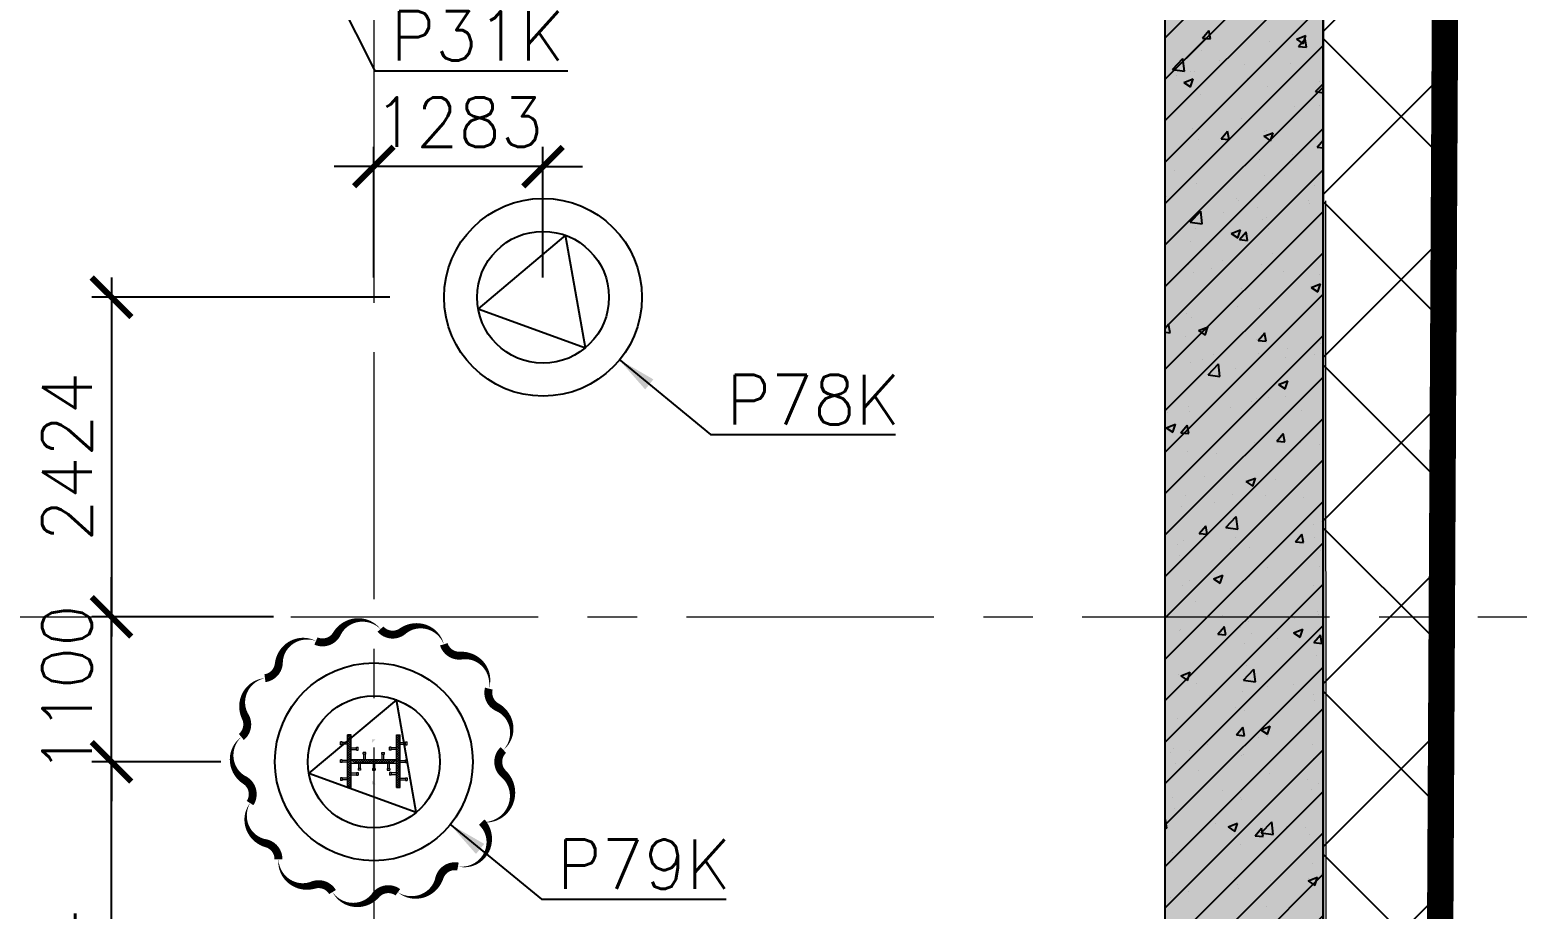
# Model space of a CAD drawing. Header units: millimetres. Extents: x -346728 to 1320345, y -537202 to -385966.
# Drawn here: x 232880 to 244157, y -426435 to -419763 of the extents above; entities that cross this region are included whole.
import ezdxf
from ezdxf.xclip import XClip

# ---------------------------------------------------------------- set-up
doc = ezdxf.new("R2010")
doc.units = ezdxf.units.MM
doc.header["$LTSCALE"] = 100
doc.header["$XCLIPFRAME"] = 2
for name, pattern in [('DASHED2', [0.375, 0.25, -0.125]), ('HIDDEN2', [4.7625, 3.175, -1.5875]), ('X1326_GLB$0$CENTER', [2, 1.25, -0.25, 0.25, -0.25]), ('XR_1326_csPL$0$HIDDEN2', [4.7625, 3.175, -1.5875])]:
    doc.linetypes.add(name, pattern=pattern)
for name, color, linetype, lineweight in [('0 T TEXT', 7, 'Continuous', 13), ('KCMANH', 8, 'Continuous', 13), ('KINGPOST', 5, 'Continuous', 20), ('L.DUONG', 234, 'Continuous', 15), ('X1326_GLB$0$A-tim', 8, 'X1326_GLB$0$CENTER', 9)]:
    doc.layers.add(name, color=color, linetype=linetype, lineweight=lineweight)
for name, color, linetype in [('B1', 3, 'HIDDEN2'), ('hach', 253, 'Continuous'), ('PILE MARK', 8, 'Continuous'), ('PL', 3, 'Continuous'), ('W2', 4, 'Continuous'), ('XR_1326_csPL$0$B1', 3, 'XR_1326_csPL$0$HIDDEN2'), ('XR_1326_csPL$0$hach', 253, 'Continuous'), ('XR_1326_csPL$0$W2', 4, 'Continuous')]:
    doc.layers.add(name, color=color, linetype=linetype)
doc.layers.add('CL load', color=1, linetype='Continuous', plot=False)
doc.styles.add('simplex', font='simplex.shx')
doc.linetypes.add('FENCELINE2', pattern='A,0.25,-0.1,[132,ltypeshp.shx,S=0.1,R=0,X=-0.1,Y=0],-0.1,1', length=1.45)
doc.dimstyles.new('100', dxfattribs={"dimscale": 150, "dimtxt": 2.5, "dimasz": 2, "dimexe": 1, "dimexo": 1, "dimgap": 1, "dimtad": 1, "dimdec": 0, "dimzin": 0, "dimdsep": 46, "dimtxsty": 'simplex', "dimblk": 'ARCHTICK', "dimcen": 1, "dimdle": 1, "dimclrd": 256, "dimclre": 256, "dimclrt": 6, "dimadec": 0, "dimazin": 0, "dimtfac": 1, "dimtdec": 0, "dimtix": 1, "dimtmove": 2, "dimatfit": 3, "dimfxl": 1, "dimtolj": 1, "dimtzin": 0, "dimarcsym": 0})
pattern_1 = [(45, (188543.33, 11377564.439), (-8.980256121, 8.980256121), []), (135, (188543.33, 11377564.439), (-8.980256121, -8.980256121), [])]

# ---------------------------------------------------------------- blocks, each defined once
blk = doc.blocks.new('_ArchTick')
at = {"color": 0, "linetype": 'ByBlock', "const_width": 0.15}
blk.add_lwpolyline([(-0.5, -0.5), (0.5, 0.5)], dxfattribs=at)
blk = doc.blocks.new('*D385')
at = {"layer": 'CL load', "lineweight": -2, "transparency": 16777216}
for p, q in [((235489, -421643), (235489, -420651)), ((236771, -421643), (236771, -420651)), ((235489, -420801), (235189, -420801)), ((236771, -420801), (235489, -420801)), ((236771, -420801), (237071, -420801))]:
    blk.add_line(p, q, dxfattribs=at)
at = {"layer": 'DEFPOINTS', "color": 0, "transparency": 16777216}
for p in [(235489, -420801), (235489, -421793, 0), (236771, -421793, 0)]:
    blk.add_point(p, dxfattribs=at)
at = {"layer": 'CL load', "lineweight": -2, "transparency": 16777216, "xscale": 300, "yscale": 300, "zscale": 300}
blk.add_blockref('_ArchTick', (235489, -420801), dxfattribs=at)
at = {"layer": 'CL load', "lineweight": -2, "transparency": 16777216, "xscale": 300, "yscale": 300, "zscale": 300, "rotation": 180}
blk.add_blockref('_ArchTick', (236771, -420801), dxfattribs=at)
at = {"layer": 'CL load', "color": 6, "transparency": 16777216, "insert": (236130, -420464), "char_height": 375, "attachment_point": 5, "style": 'simplex'}
blk.add_mtext('\\A1;1283', dxfattribs=at)
blk = doc.blocks.new('*D386')
at = {"layer": 'CL load', "lineweight": -2, "transparency": 16777216}
for p, q in [((233500, -421643), (233500, -424366)), ((235610, -421793), (233350, -421793)), ((234728, -424216), (233350, -424216))]:
    blk.add_line(p, q, dxfattribs=at)
at = {"layer": 'DEFPOINTS', "color": 0, "transparency": 16777216}
for p in [(235760, -421793), (233500, -424216), (234878, -424216, 0)]:
    blk.add_point(p, dxfattribs=at)
at = {"layer": 'CL load', "lineweight": -2, "transparency": 16777216, "xscale": 300, "yscale": 300, "zscale": 300}
for p, rotation in [((233500, -421793), 90), ((233500, -424216), 270)]:
    blk.add_blockref('_ArchTick', p, dxfattribs=dict(at, rotation=rotation))
at = {"layer": 'CL load', "color": 6, "transparency": 16777216, "insert": (233162, -423004), "char_height": 375, "attachment_point": 5, "rotation": 90, "style": 'simplex'}
blk.add_mtext('\\A1;2424', dxfattribs=at)
blk = doc.blocks.new('*D387')
at = {"layer": 'CL load', "lineweight": -2, "transparency": 16777216}
for p, q in [((233500, -424216), (233500, -423916)), ((234728, -424216), (233350, -424216)), ((233500, -425316), (233500, -424216)), ((234328, -425316), (233350, -425316)), ((233500, -425316), (233500, -425616))]:
    blk.add_line(p, q, dxfattribs=at)
at = {"layer": 'DEFPOINTS', "color": 0, "transparency": 16777216}
for p in [(233500, -424216), (234878, -424216), (234478, -425316)]:
    blk.add_point(p, dxfattribs=at)
at = {"layer": 'CL load', "lineweight": -2, "transparency": 16777216, "xscale": 300, "yscale": 300, "zscale": 300}
for p, rotation in [((233500, -424216), 270), ((233500, -425316), 90)]:
    blk.add_blockref('_ArchTick', p, dxfattribs=dict(at, rotation=rotation))
at = {"layer": 'CL load', "color": 6, "transparency": 16777216, "insert": (233162, -424766), "char_height": 375, "attachment_point": 5, "rotation": 90, "style": 'simplex'}
blk.add_mtext('\\A1;1100', dxfattribs=at)
blk = doc.blocks.new('*D389')
at = {"layer": 'CL load', "lineweight": -2, "transparency": 16777216}
for p, q in [((233500, -428990), (233500, -425166)), ((234328, -425316), (233350, -425316)), ((234056, -428840), (233350, -428840))]:
    blk.add_line(p, q, dxfattribs=at)
at = {"layer": 'DEFPOINTS', "color": 0, "transparency": 16777216}
for p in [(233500, -425316), (234478, -425316), (234206, -428840, 0)]:
    blk.add_point(p, dxfattribs=at)
at = {"layer": 'CL load', "lineweight": -2, "transparency": 16777216, "xscale": 300, "yscale": 300, "zscale": 300}
for p, rotation in [((233500, -425316), 90), ((233500, -428840), 270)]:
    blk.add_blockref('_ArchTick', p, dxfattribs=dict(at, rotation=rotation))
at = {"layer": 'CL load', "color": 6, "transparency": 16777216, "insert": (233162, -427078), "char_height": 375, "attachment_point": 5, "rotation": 90, "style": 'simplex'}
blk.add_mtext('\\A1;3524', dxfattribs=at)
blk = doc.blocks.new('LVL-KHUNGTEN')
blk.add_lwpolyline([(61072.9, 41092.8), (119123.5, 41092.8), (119123.5, 61.9), (61072.9, 61.9)], close=True)
blk = doc.blocks.new('mb duong hh')
at = {"layer": '0 T TEXT', "color": 8, "linetype": 'DASHED2', "ltscale": 300}
blk.add_lwpolyline([(75940, 34596), (80501, 41668), (80491, 88861), (75484, 93868), (-20031, 93860), (-33610, 75885), (-26182, 55955), (-6300, 2612), (0, 0)], close=True, dxfattribs=at)
blk = doc.blocks.new('MB HANG RAO TAM')
h = blk.add_hatch()
h.set_pattern_fill('ANSI37', color=8, scale=7000, style=0)
h.set_pattern_definition([(45, (527887.4, 631399.9), (-618.7184, 618.7184), []), (135, (527887.4, 631399.9), (-618.7184, -618.7184), [])])
h.paths.add_polyline_path([(89794, 74797), (94796, 69797), (94804, 22611), (90246, 15544), (52523, -1634), (34324, -9922), (14325, -19029), (8025, -16417), (-19267, 56832), (-5688, 74797), (41806, 74797), (65797, 74797)], flags=16)
h.paths.add_polyline_path([(-17293, 40146), (-15160, 40938), (-12777, 34516), (-15127, 33730), (-10493, 20001), (4784, -19373), (12548, -21453), (91490, 14752), (95488, 20874), (95620, 46027), (95770, 74597), (91825, 78101), (52350, 76926), (14008, 75822), (-9259, 75871), (-23844, 71027), (-24251, 60760)])
at = {"layer": 'L.DUONG', "color": 94, "linetype": 'FENCELINE2', "ltscale": 25, "const_width": 200, "elevation": 7850}
blk.add_lwpolyline([(13898, 75822), (14369, 75824), (20809, 75968), (32497, 76335), (48850, 76822), (75776, 77623), (91825, 78101), (95770, 74597), (95712, 63657), (95684, 58344), (95610, 44235), (95553, 33268), (95488, 20874), (91490, 14752), (75806, 7559), (49624, -4449), (26632, -14994), (12548, -21453), (4784, -19373), (0, -7161), (-6626, 9890)], dxfattribs=at)
at = {"layer": 'XR_1326_csPL$0$B1'}
blk.add_line((94799, 61254, 0), (94799, 61254, 0), dxfattribs=at)
at = {"layer": 'XR_1326_csPL$0$W2', "color": 7, "ltscale": 0.5, "elevation": 0}
blk.add_lwpolyline([(8025, -16417), (14325, -19029), (90246, 15544), (94804, 22611), (94796, 69797), (89794, 74797), (-5688, 74797), (-19267, 56832)], close=True, dxfattribs=at)
blk = doc.blocks.new('KP50')
at = {"ltscale": 0.1}
h = blk.add_hatch(color=6, dxfattribs=at)
h.dxf.hatch_style = 1
h.paths.add_polyline_path([(14, 171), (-14, 171), (-14, 142)])
h.paths.add_polyline_path([(-14, -142), (-14, -171), (14, -171)])
at = {"layer": 'KCMANH', "linetype": 'ByBlock'}
h = blk.add_hatch(dxfattribs=at)
h.set_pattern_fill('ANSI37', color=6, scale=4, style=0)
h.set_pattern_definition(pattern_1)
h.paths.add_polyline_path([(-200, 200), (-200, 171), (200, 171), (200, 200)])
h = blk.add_hatch(dxfattribs=at)
h.set_pattern_fill('ANSI37', color=6, scale=4, style=0)
h.set_pattern_definition([(45, (188728.93, 11377564.439), (-8.980256121, 8.980256121), []), (135, (188728.93, 11377564.439), (-8.980256121, -8.980256121), [])])
h.paths.add_polyline_path([(14, 171), (-14, 142), (-14, -142), (14, -171)])
h = blk.add_hatch(dxfattribs=at)
h.set_pattern_fill('ANSI37', color=6, scale=4, style=0)
h.set_pattern_definition(pattern_1)
h.paths.add_polyline_path([(-200, -171), (-200, -200), (200, -200), (200, -171)])
for p, q in [((-125, 253), (-146, 253)), ((-146, 240), (-146, 253)), ((-125, 240), (-146, 240)), ((-142, 200), (-142, 240)), ((-129, 200), (-129, 240)), ((-125, 240), (-125, 253)), ((-10, 253), (10, 253)), ((-10, 240), (-10, 253)), ((-10, 240), (10, 240)), ((-6, 200), (-6, 240)), ((6, 200), (6, 240)), ((10, 240), (10, 253)), ((125, 253), (146, 253)), ((125, 240), (125, 253)), ((125, 240), (146, 240)), ((129, 200), (129, 240)), ((142, 200), (142, 240)), ((146, 240), (146, 253)), ((-85, 131), (-106, 131)), ((-106, 131), (-106, 118)), ((-85, 118), (-106, 118)), ((-102, 171), (-102, 131)), ((-89, 171), (-89, 131)), ((-85, 131), (-85, 118)), ((-67, 100), (-67, 120)), ((-54, 120), (-67, 120)), ((-54, 100), (-54, 120)), ((-14, 116), (-54, 116)), ((85, 131), (106, 131)), ((85, 131), (85, 118)), ((85, 118), (106, 118)), ((89, 171), (89, 131)), ((102, 171), (102, 131)), ((106, 131), (106, 118)), ((-54, 100), (-67, 100)), ((-67, 10), (-67, -10)), ((-54, 10), (-67, 10)), ((-14, 104), (-54, 104)), ((-54, 10), (-54, -10)), ((-14, 6), (-54, 6)), ((14, 76), (54, 76)), ((14, 64), (54, 64)), ((54, 60), (54, 80)), ((54, 80), (67, 80)), ((54, 60), (67, 60)), ((67, 60), (67, 80)), ((-54, -10), (-67, -10)), ((-67, -100), (-67, -120)), ((-54, -100), (-67, -100)), ((-14, -6), (-54, -6)), ((-54, -100), (-54, -120)), ((-14, -104), (-54, -104)), ((14, -64), (54, -64)), ((14, -76), (54, -76)), ((54, -60), (54, -80)), ((54, -60), (67, -60)), ((54, -80), (67, -80)), ((67, -60), (67, -80)), ((-142, -200), (-142, -240)), ((-129, -200), (-129, -240)), ((-85, -118), (-106, -118)), ((-106, -131), (-106, -118)), ((-85, -131), (-106, -131)), ((-102, -171), (-102, -131)), ((-89, -171), (-89, -131)), ((-85, -131), (-85, -118)), ((-54, -120), (-67, -120)), ((-14, -116), (-54, -116)), ((-6, -200), (-6, -240)), ((6, -200), (6, -240)), ((85, -118), (106, -118)), ((85, -131), (85, -118)), ((85, -131), (106, -131)), ((89, -171), (89, -131)), ((102, -171), (102, -131)), ((106, -131), (106, -118)), ((129, -200), (129, -240)), ((142, -200), (142, -240)), ((-125, -240), (-146, -240)), ((-146, -240), (-146, -253)), ((-125, -253), (-146, -253)), ((-125, -240), (-125, -253)), ((-10, -240), (10, -240)), ((-10, -240), (-10, -253)), ((-10, -253), (10, -253)), ((10, -240), (10, -253)), ((125, -240), (146, -240)), ((125, -240), (125, -253)), ((125, -253), (146, -253)), ((146, -240), (146, -253))]:
    blk.add_line(p, q, dxfattribs=at)
at = {"layer": 'KINGPOST', "color": 6, "linetype": 'ByBlock'}
for p, q in [((-200, 200), (200, 200)), ((-200, 171), (-200, 200)), ((-200, 171), (200, 171)), ((-14, 171), (-14, -171)), ((-14, 142), (14, 171)), ((14, 171), (14, -171)), ((200, 171), (200, 200)), ((-200, -171), (200, -171)), ((-200, -171), (-200, -200)), ((-200, -200), (200, -200)), ((-14, -142), (14, -171)), ((200, -171), (200, -200))]:
    blk.add_line(p, q, dxfattribs=at)
blk.add_lwpolyline([(-14, 0), (14, 0)], dxfattribs=at)
blk = doc.blocks.new('B1 Kingpost Layout Plan1')
at = {"layer": 'KCMANH', "linetype": 'ByBlock', "rotation": 90}
blk.add_blockref('KP50', (85125, -10546, 0), dxfattribs=at)

msp = doc.modelspace()

# ---------------------------------------------------------------- hatches: boundary and pattern name
at = {"ltscale": 0.1}
h = msp.add_hatch(color=6, dxfattribs=at)
h.dxf.hatch_style = 1
h.paths.add_polyline_path([(235503, -425145.2), (235474.2, -425145.2), (235474.2, -425174)])
h.paths.add_polyline_path([(235474.2, -425458.8), (235474.2, -425487.6), (235503, -425487.6)])
at = {"layer": 'hach'}
h = msp.add_hatch(dxfattribs=at)
h.set_pattern_fill('ANSI31', color=256, scale=70)
h.set_pattern_definition([(45, (121918.56, -508591.22), (-157.15448, 157.15448), [])])
h.paths.add_polyline_path([(142200.7, -410142.2), (128621.2, -428107.5), (155914.1, -501359), (162214.1, -503970.9), (238136.4, -469396.6), (242695.2, -462329.4), (242687.2, -415142.7), (237685.1, -410142.2)])
h.paths.add_polyline_path([(142797.9, -411342.2), (129975.7, -428305.7), (156856.2, -500450.6), (162191.6, -502662.6), (237318.8, -468450.4), (241495.1, -461976.1), (241487, -415639.4), (237188.2, -411342.2)], flags=16)
h = msp.add_hatch(dxfattribs=at)
h.set_pattern_fill('AR-CONC', color=256, scale=4)
h.set_pattern_definition([(50, (121918.56, -508591.2), (728.7387, -63.7563), [76.2, -838.2]), (355, (121918.56, -508591.2), (-140.9737, 764.2274), [60.96, -670.5623]), (100.45144, (121979.3, -508596.54), (587.765, 700.471), [64.76, -712.361]), (46.1842, (121918.6, -508388), (1084.316, -168.1693), [114.3, -1257.3]), (96.63556, (122008.9, -508402), (949.6165, 989.7045), [97.14, -1068.5424]), (351.18415, (121918.6, -508388), (949.6165, 989.7045), [91.44, -1005.839]), (21, (122020.16, -508438.8), (606.4576, -409.0608), [76.2, -838.2]), (326, (122020.16, -508438.8), (247.208, 736.752), [60.96, -670.56]), (71.45144, (122070.7, -508472.9), (853.6657, 327.691), [64.76, -712.3598]), (37.5, (121918.56, -508591.22), (12.3544, 338.22016), [0, -662.432, 0, -680.72, 0, -673.1]), (7.5, (121918.56, -508591.22), (267.27865, 400.7223), [0, -388.112, 0, -647.192, 0, -256.54]), (327.5, (121692, -508591.22), (542.3624, -22.91498), [0, -254, 0, -792.48, 0, -1051.56]), (317.5, (121590.4, -508591.2), (592.5167, 101.706), [0, -330.2, 0, -526.288, 0, -746.76])])
h.paths.add_polyline_path([(142200.7, -410142.2), (128621.2, -428107.5), (155914.1, -501359), (162214.1, -503970.9), (238136.4, -469396.6), (242695.2, -462329.4), (242687.2, -415142.7), (237685.1, -410142.2)])
h.paths.add_polyline_path([(142797.9, -411342.2), (129975.7, -428305.7), (156856.2, -500450.6), (162191.6, -502662.6), (237318.8, -468450.4), (241495.1, -461976.1), (241487, -415639.4), (237188.2, -411342.2)], flags=16)

# ---------------------------------------------------------------- linework, layer by layer
at = {"color": 6, "elevation": -2718.3}
msp.add_lwpolyline([(236470.7, -425226.6, 0, 60, 0.5205671), (236424, -424902.1, 60, 60, -0.3534527), (236360.4, -424761, 0, 60, 0.5205671), (236148, -424510.8, 60, 60, -0.3534915), (236019.1, -424425.1, 0, 60, 0.5205671), (235706.3, -424326.1, 60, 60, -0.3944899), (235538.9, -424309.7, 0, 60, 0.520567), (235208, -424346.5, 60, 60, -0.3907151), (235049.8, -424399.9, 0, 60, 0.520567), (234768.5, -424568.7, 60, 60, -0.3534934), (234663, -424682, 0, 60, 0.5205671), (234514.5, -424974.7, 60, 60, -0.3571345), (234484.1, -425127.8, 0, 60, 0.520567), (234509.8, -425455.5, 60, 60, -0.4289707), (234550.2, -425629.4, 0, 60, 0.520567), (234670.9, -425934.2, 60, 60, -0.3534582), (234765.5, -426056.7, 0, 60, 0.520567), (235030.2, -426250.8, 60, 60, -0.3534893), (235175.5, -426304.2, 0, 60, 0.5205671), (235502.7, -426327.8, 60, 60, -0.3982747), (235670.7, -426305.9, 0, 60, 0.520567), (235985.3, -426197.5, 60, 60, -0.3869502), (236126.4, -426110.3, 0, 60, 0.7314349), (236307, -425774, 0, 60, 0.7206829), (236471.6, -425407.1, 60, 60, -0.4358983)], format="xyseb", close=True, dxfattribs=at)
at = {"layer": 'B1'}
msp.add_line((242687.1, -423688, -1404.9), (242687.3, -423688, -1404.9), dxfattribs=at)
msp.add_line((242687.1, -423688, -1404.9), (242687.3, -423688, -1404.9), dxfattribs=at)
at = {"layer": 'PL', "elevation": -1404.9}
for points in [[(236278.8, -421879.4), (237092.6, -422175.6), (236942.2, -421322.7)], [(236278.8, -421879.4), (237092.6, -422175.6), (236942.2, -421322.7)], [(234996.2, -425403.2), (235810, -425699.4), (235659.7, -424846.6)], [(234996.2, -425403.2), (235810, -425699.4), (235659.7, -424846.6)]]:
    msp.add_lwpolyline(points, close=True, dxfattribs=at)
at = {"layer": 'PL'}
for centre, radius in [((236771.2, -421792.6, -1404.9), 750), ((236771.2, -421792.6, -1404.9), 750), ((236771.2, -421792.6, -1404.9), 500), ((236771.2, -421792.6, -1404.9), 500), ((235488.6, -425316.4, -1404.9), 750), ((235488.6, -425316.4, -1404.9), 750), ((235488.6, -425316.4, -1404.9), 500), ((235488.6, -425316.4, -1404.9), 500)]:
    msp.add_circle(centre, radius, dxfattribs=at)
at = {"layer": 'W2', "ltscale": 0.5, "elevation": -1404.9}
for points in [[(142200.7, -410142.2), (128621.2, -428107.5), (155914.1, -501359), (162214.1, -503970.9), (238136.4, -469396.6), (242695.2, -462329.4), (242686.9, -415142.1), (237685.1, -410142.2)], [(142797.9, -411342.2), (129975.7, -428305.7), (156856.2, -500450.6), (162191.6, -502662.6), (237318.8, -468450.4), (241495.1, -461976.1), (241487, -415639.4), (237188.2, -411342.2)]]:
    msp.add_lwpolyline(points, close=True, dxfattribs=at)
at = {"layer": 'X1326_GLB$0$A-tim', "ltscale": 15}
for p, q in [((235488.6, -398208.6, -1404.9), (235488.6, -512162.7, -1404.9)), ((120859.5, -424216.4, -1404.9), (255546, -424216.4, -1404.9))]:
    msp.add_line(p, q, dxfattribs=at)
at = {"layer": 'XR_1326_csPL$0$hach', "color": 250}
for p, q in [((241487.7, -419824.3, -1404.9), (242687.8, -418624.3, -1404.9)), ((241487.8, -420138.6, -1404.9), (242687.8, -418938.6, -1404.9)), ((241487.8, -420452.8, -1404.9), (242687.9, -419252.8, -1404.9)), ((241487.9, -420767.1, -1404.9), (242687.9, -419567.1, -1404.9)), ((241770.4, -419826.9, -1404.9), (241819.4, -419768.5, -1404.9)), ((241770.4, -419826.9, -1404.9), (241831.1, -419832.2, -1404.9)), ((241831, -419832.3, -1404.9), (241819.2, -419768.6, -1404.9)), ((242483.1, -419834.9, -1404.9), (242533.6, -419869, -1404.9)), ((242483.2, -419834.8, -1404.9), (242554.3, -419807.5, -1404.9)), ((242499.1, -419890.7, -1404.9), (242548.1, -419832.3, -1404.9)), ((242533.6, -419869, -1404.9), (242554.2, -419807.6, -1404.9)), ((242559.7, -419896, -1404.9), (242548, -419832.3, -1404.9)), ((241488, -421081.3, -1404.9), (242688, -419881.3, -1404.9)), ((241765, -419917.2, -1404.9), (241765, -419917.2, -1404.9)), ((242278.2, -419852.1, -1404.9), (242278.2, -419852.1, -1404.9)), ((242499.1, -419890.7, -1404.9), (242559.8, -419896, -1404.9)), ((241543.3, -420064.5, -1404.9), (241633.7, -420078.5, -1404.9)), ((241543.4, -420064.5, -1404.9), (241622.5, -419982.1, -1404.9)), ((241633.7, -420078.6, -1404.9), (241622.5, -419982.1, -1404.9)), ((241898.8, -419996.1, -1404.9), (241898.8, -419996.1, -1404.9)), ((242093, -420028.6, -1404.9), (242093, -420028.6, -1404.9)), ((242273.5, -419980.8, -1404.9), (242273.5, -419980.8, -1404.9)), ((242441.2, -420019, -1404.9), (242441.2, -420019, -1404.9)), ((241570.6, -420109.7, -1404.9), (241570.6, -420109.7, -1404.9)), ((241629.4, -420162.6, -1404.9), (241680, -420196.7, -1404.9)), ((241629.5, -420162.5, -1404.9), (241700.6, -420135.2, -1404.9)), ((241680, -420196.7, -1404.9), (241700.6, -420135.3, -1404.9)), ((241681, -420082.5, -1404.9), (241681, -420082.5, -1404.9)), ((241708.2, -420079.3, -1404.9), (241708.2, -420079.3, -1404.9)), ((242113, -420132.6, -1404.9), (242113, -420132.6, -1404.9)), ((242627.7, -420232.7, -1404.9), (242688, -420169.8, -1404.9)), ((242655.4, -420155.5, -1404.9), (242655.4, -420155.5, -1404.9)), ((241488, -421395.6, -1404.9), (242688, -420195.6, -1404.9)), ((241752.7, -420255.4, -1404.9), (241752.7, -420255.4, -1404.9)), ((242265.9, -420190.4, -1404.9), (242265.9, -420190.4, -1404.9)), ((242627.7, -420232.7, -1404.9), (242688, -420242, -1404.9)), ((242467.4, -420344.9, -1404.9), (242467.4, -420344.9, -1404.9)), ((242661.5, -420336.4, -1404.9), (242661.5, -420336.4, -1404.9)), ((241488.1, -421709.8, -1404.9), (242688.1, -420509.8, -1404.9)), ((241696.7, -420512.6, -1404.9), (241696.7, -420512.6, -1404.9)), ((241825.7, -420429.3, -1404.9), (241825.7, -420429.3, -1404.9)), ((242069, -420438.1, -1404.9), (242069, -420438.1, -1404.9)), ((241740.3, -420593.6, -1404.9), (241740.3, -420593.6, -1404.9)), ((241911.4, -420591.1, -1404.9), (241960.3, -420532.8, -1404.9)), ((241911.4, -420591.1, -1404.9), (241972.1, -420596.5, -1404.9)), ((241972, -420596.5, -1404.9), (241960.2, -420532.8, -1404.9)), ((242235.9, -420571.5, -1404.9), (242307.1, -420544.2, -1404.9)), ((242235.9, -420571.6, -1404.9), (242286.4, -420605.7, -1404.9)), ((242239, -420535.5, -1404.9), (242239, -420535.5, -1404.9)), ((242253.5, -420528.6, -1404.9), (242253.5, -420528.6, -1404.9)), ((242286.4, -420605.7, -1404.9), (242307, -420544.3, -1404.9)), ((242640.1, -420654.9, -1404.9), (242688.1, -420597.7, -1404.9)), ((242200.1, -420745.6, -1404.9), (242200.1, -420745.6, -1404.9)), ((242454.4, -420712.1, -1404.9), (242454.4, -420712.1, -1404.9)), ((242640.1, -420654.9, -1404.9), (242688.1, -420659.1, -1404.9)), ((241488.1, -422024.1, -1404.9), (242688.1, -420824.1, -1404.9)), ((241558.4, -420830.1, -1404.9), (241558.4, -420830.1, -1404.9)), ((241728, -420931.9, -1404.9), (241728, -420931.9, -1404.9)), ((242241.2, -420866.8, -1404.9), (242241.2, -420866.8, -1404.9)), ((242619.5, -420942.6, -1404.9), (242619.5, -420942.6, -1404.9)), ((241498.8, -421031.7, -1404.9), (241498.8, -421031.7, -1404.9)), ((242027, -421044.3, -1404.9), (242027, -421044.3, -1404.9)), ((242041.2, -421054.7, -1404.9), (242041.2, -421054.7, -1404.9)), ((242571.9, -421062.2, -1404.9), (242571.9, -421062.2, -1404.9)), ((242583.5, -421077.6, -1404.9), (242583.5, -421077.6, -1404.9)), ((241488.2, -422338.4, -1404.9), (242688.2, -421138.3, -1404.9)), ((241678.1, -421222.4, -1404.9), (241757.2, -421139.9, -1404.9)), ((241713, -421168.2, -1404.9), (241713, -421168.2, -1404.9)), ((241768.4, -421236.4, -1404.9), (241757.2, -421139.9, -1404.9)), ((241932.8, -421146.3, -1404.9), (241932.8, -421146.3, -1404.9)), ((242187.2, -421112.8, -1404.9), (242187.2, -421112.8, -1404.9)), ((242255.4, -421191.1, -1404.9), (242255.4, -421191.1, -1404.9)), ((241678, -421222.4, -1404.9), (241768.4, -421236.4, -1404.9)), ((241715.6, -421270.1, -1404.9), (241715.6, -421270.1, -1404.9)), ((241988.7, -421308.3, -1404.9), (242059.9, -421281, -1404.9)), ((241988.7, -421308.4, -1404.9), (242039.2, -421342.5, -1404.9)), ((242039.2, -421342.5, -1404.9), (242059.8, -421281.1, -1404.9)), ((242052.3, -421355.4, -1404.9), (242101.3, -421297, -1404.9)), ((242112.9, -421360.7, -1404.9), (242101.2, -421297, -1404.9)), ((242228.8, -421205, -1404.9), (242228.8, -421205, -1404.9)), ((242270.5, -421267.4, -1404.9), (242270.5, -421267.4, -1404.9)), ((241678, -421369.1, -1404.9), (241678, -421369.1, -1404.9)), ((242052.3, -421355.4, -1404.9), (242113.1, -421360.7, -1404.9)), ((241488.2, -422652.6, -1404.9), (242688.2, -421452.6, -1404.9)), ((241919.9, -421513.5, -1404.9), (241919.9, -421513.5, -1404.9)), ((242304.7, -421462.9, -1404.9), (242304.7, -421462.9, -1404.9)), ((241665.5, -421547, -1404.9), (241665.5, -421547, -1404.9)), ((241703.3, -421608.3, -1404.9), (241703.3, -421608.3, -1404.9)), ((241839, -421571.1, -1404.9), (241839, -421571.1, -1404.9)), ((242216.5, -421543.2, -1404.9), (242216.5, -421543.2, -1404.9)), ((242381.4, -421594, -1404.9), (242381.4, -421594, -1404.9)), ((242658.5, -421622.9, -1404.9), (242658.5, -421622.9, -1404.9)), ((242066, -421724.6, -1404.9), (242066, -421724.6, -1404.9)), ((242595.1, -421717.5, -1404.9), (242645.7, -421751.5, -1404.9)), ((242595.2, -421717.3, -1404.9), (242666.3, -421690, -1404.9)), ((242645.7, -421751.5, -1404.9), (242666.3, -421690.1, -1404.9)), ((241488.3, -422966.9, -1404.9), (242688.3, -421766.9, -1404.9)), ((242037.4, -421863.6, -1404.9), (242037.4, -421863.6, -1404.9)), ((242679, -421779.1, -1404.9), (242679, -421779.1, -1404.9)), ((241652.6, -421914.3, -1404.9), (241652.6, -421914.3, -1404.9)), ((241690.9, -421946.5, -1404.9), (241690.9, -421946.5, -1404.9)), ((242204.1, -421881.5, -1404.9), (242204.1, -421881.5, -1404.9)), ((241488.1, -422027.8, -1404.9), (241513.5, -421997.5, -1404.9)), ((241488.1, -422057.9, -1404.9), (241525.3, -422061.2, -1404.9)), ((241488.3, -423281.1, -1404.9), (242688.3, -422081.1, -1404.9)), ((241525.2, -422061.2, -1404.9), (241513.4, -421997.5, -1404.9)), ((241641.2, -422090.3, -1404.9), (241641.2, -422090.3, -1404.9)), ((241741.5, -422045, -1404.9), (241812.7, -422017.7, -1404.9)), ((241741.5, -422045.1, -1404.9), (241792, -422079.2, -1404.9)), ((241792, -422079.2, -1404.9), (241812.6, -422017.8, -1404.9)), ((242193.3, -422119.6, -1404.9), (242242.3, -422061.2, -1404.9)), ((242253.9, -422124.9, -1404.9), (242242.1, -422061.3, -1404.9)), ((242183.6, -422113.2, -1404.9), (242183.6, -422113.2, -1404.9)), ((242193.3, -422119.6, -1404.9), (242254, -422124.9, -1404.9)), ((242411.8, -422179.9, -1404.9), (242411.8, -422179.9, -1404.9)), ((242666.1, -422146.4, -1404.9), (242666.1, -422146.4, -1404.9)), ((241678.6, -422284.7, -1404.9), (241678.6, -422284.7, -1404.9)), ((241770.1, -422264.3, -1404.9), (241770.1, -422264.3, -1404.9)), ((241812.8, -422380.3, -1404.9), (241891.9, -422297.8, -1404.9)), ((241855.4, -422226.7, -1404.9), (241855.4, -422226.7, -1404.9)), ((241903.1, -422394.3, -1404.9), (241891.9, -422297.8, -1404.9)), ((242191.7, -422219.7, -1404.9), (242191.7, -422219.7, -1404.9)), ((242397.8, -422249.7, -1404.9), (242397.8, -422249.7, -1404.9)), ((242616.5, -422229.1, -1404.9), (242616.5, -422229.1, -1404.9)), ((241488.4, -423595.4, -1404.9), (242688.4, -422395.4, -1404.9)), ((241812.7, -422380.3, -1404.9), (241903.1, -422394.3, -1404.9)), ((242024, -422330.8, -1404.9), (242024, -422330.8, -1404.9)), ((242348, -422454.1, -1404.9), (242419.1, -422426.8, -1404.9)), ((242398.5, -422488.3, -1404.9), (242419.1, -422426.9, -1404.9)), ((242347.9, -422454.2, -1404.9), (242398.5, -422488.3, -1404.9)), ((242398.8, -422547.1, -1404.9), (242398.8, -422547.1, -1404.9)), ((241502.8, -422665.1, -1404.9), (241502.8, -422665.1, -1404.9)), ((241666.2, -422623, -1404.9), (241666.2, -422623, -1404.9)), ((241675, -422655.6, -1404.9), (241675, -422655.6, -1404.9)), ((241981.4, -422629.6, -1404.9), (241981.4, -422629.6, -1404.9)), ((242144.5, -422580.6, -1404.9), (242144.5, -422580.6, -1404.9)), ((242179.4, -422557.9, -1404.9), (242179.4, -422557.9, -1404.9)), ((242267.5, -422553.9, -1404.9), (242267.5, -422553.9, -1404.9)), ((242523.8, -422652.5, -1404.9), (242523.8, -422652.5, -1404.9)), ((241488.5, -423909.6, -1404.9), (242688.5, -422709.6, -1404.9)), ((241494.3, -422781.8, -1404.9), (241565.5, -422754.5, -1404.9)), ((241544.8, -422816, -1404.9), (241565.4, -422754.6, -1404.9)), ((241605.5, -422820.1, -1404.9), (241654.5, -422761.7, -1404.9)), ((241666.1, -422825.4, -1404.9), (241654.4, -422761.7, -1404.9)), ((241494.3, -422781.9, -1404.9), (241544.8, -422816, -1404.9)), ((241605.5, -422820.1, -1404.9), (241666.3, -422825.4, -1404.9)), ((242334.3, -422883.8, -1404.9), (242383.3, -422825.5, -1404.9)), ((242334.3, -422883.8, -1404.9), (242395, -422889.1, -1404.9)), ((242394.9, -422889.2, -1404.9), (242383.1, -422825.5, -1404.9)), ((241653.8, -422961.2, -1404.9), (241653.8, -422961.2, -1404.9)), ((241877.2, -422981.3, -1404.9), (241877.2, -422981.3, -1404.9)), ((242131.6, -422947.8, -1404.9), (242131.6, -422947.8, -1404.9)), ((242167, -422896.1, -1404.9), (242167, -422896.1, -1404.9)), ((242516.3, -422897.2, -1404.9), (242516.3, -422897.2, -1404.9)), ((242655.5, -422909.5, -1404.9), (242655.5, -422909.5, -1404.9)), ((241488.5, -424223.9, -1404.9), (242688.5, -423023.9, -1404.9)), ((242063, -423011.2, -1404.9), (242063, -423011.2, -1404.9)), ((241783.6, -423148.8, -1404.9), (241783.6, -423148.8, -1404.9)), ((242100.7, -423191, -1404.9), (242151.3, -423225, -1404.9)), ((242100.8, -423190.9, -1404.9), (242171.9, -423163.5, -1404.9)), ((242151.3, -423225, -1404.9), (242171.9, -423163.7, -1404.9)), ((242325.9, -423171.7, -1404.9), (242325.9, -423171.7, -1404.9)), ((242682.4, -423158.2, -1404.9), (242682.4, -423158.2, -1404.9)), ((241488.6, -424538.1, -1404.9), (242688.6, -423338.1, -1404.9)), ((241641.5, -423299.4, -1404.9), (241641.5, -423299.4, -1404.9)), ((241997.8, -423285.3, -1404.9), (241997.8, -423285.3, -1404.9)), ((242154.7, -423234.3, -1404.9), (242154.7, -423234.3, -1404.9)), ((242249.1, -423297.9, -1404.9), (242249.1, -423297.9, -1404.9)), ((242540.2, -423308.2, -1404.9), (242540.2, -423308.2, -1404.9)), ((241609.9, -423382, -1404.9), (241609.9, -423382, -1404.9)), ((241864.3, -423348.5, -1404.9), (241864.3, -423348.5, -1404.9)), ((241746.5, -423584.3, -1404.9), (241795.5, -423525.9, -1404.9)), ((241807.1, -423589.6, -1404.9), (241795.4, -423526, -1404.9)), ((241947.4, -423538.1, -1404.9), (242037.8, -423552.1, -1404.9)), ((241947.5, -423538.2, -1404.9), (242026.6, -423455.7, -1404.9)), ((242037.8, -423552.2, -1404.9), (242026.6, -423455.7, -1404.9)), ((242613.6, -423515.7, -1404.9), (242613.6, -423515.7, -1404.9)), ((242670, -423496.4, -1404.9), (242670, -423496.4, -1404.9)), ((241488.6, -424852.4, -1404.9), (242688.6, -423652.4, -1404.9)), ((241581.4, -423665.2, -1404.9), (241581.4, -423665.2, -1404.9)), ((241629.1, -423637.6, -1404.9), (241629.1, -423637.6, -1404.9)), ((241746.5, -423584.3, -1404.9), (241807.2, -423589.6, -1404.9)), ((242021, -423617.4, -1404.9), (242021, -423617.4, -1404.9)), ((242142.3, -423572.6, -1404.9), (242142.3, -423572.6, -1404.9)), ((242475.2, -423648.1, -1404.9), (242524.2, -423589.7, -1404.9)), ((242475.2, -423648.1, -1404.9), (242536, -423653.4, -1404.9)), ((242535.8, -423653.4, -1404.9), (242524.1, -423589.7, -1404.9)), ((242623.4, -423614.1, -1404.9), (242623.4, -423614.1, -1404.9)), ((241597, -423749.3, -1404.9), (241597, -423749.3, -1404.9)), ((241981.8, -423698.6, -1404.9), (241981.8, -423698.6, -1404.9)), ((242123.8, -423688.2, -1404.9), (242123.8, -423688.2, -1404.9)), ((242666.2, -423711.1, -1404.9), (242666.2, -423711.1, -1404.9)), ((241853.6, -423927.6, -1404.9), (241924.7, -423900.3, -1404.9)), ((241904.1, -423961.8, -1404.9), (241924.7, -423900.4, -1404.9)), ((242264.5, -423840.5, -1404.9), (242264.5, -423840.5, -1404.9)), ((242657.7, -423834.6, -1404.9), (242657.7, -423834.6, -1404.9)), ((241488.7, -425166.6, -1404.9), (242688.7, -423966.6, -1404.9)), ((241616.8, -423975.8, -1404.9), (241616.8, -423975.8, -1404.9)), ((241672, -423942.2, -1404.9), (241672, -423942.2, -1404.9)), ((241853.5, -423927.7, -1404.9), (241904.1, -423961.8, -1404.9)), ((242130, -423910.8, -1404.9), (242130, -423910.8, -1404.9)), ((242356.2, -424014.8, -1404.9), (242356.2, -424014.8, -1404.9)), ((242610.5, -423981.4, -1404.9), (242610.5, -423981.4, -1404.9)), ((241714.5, -424099.3, -1404.9), (241714.5, -424099.3, -1404.9)), ((241926, -424207.3, -1404.9), (241926, -424207.3, -1404.9)), ((242468.3, -424230.2, -1404.9), (242468.3, -424230.2, -1404.9)), ((242645.3, -424172.8, -1404.9), (242645.3, -424172.8, -1404.9)), ((242652.5, -424196, -1404.9), (242652.5, -424196, -1404.9)), ((241488.7, -425480.9, -1404.9), (242688.7, -424280.9, -1404.9)), ((241597.8, -424320.9, -1404.9), (241597.8, -424320.9, -1404.9)), ((241604.4, -424314.1, -1404.9), (241604.4, -424314.1, -1404.9)), ((241887.5, -424348.5, -1404.9), (241936.5, -424290.1, -1404.9)), ((241887.5, -424348.5, -1404.9), (241948.2, -424353.8, -1404.9)), ((241948.1, -424353.9, -1404.9), (241936.3, -424290.2, -1404.9)), ((242060, -424297.7, -1404.9), (242060, -424297.7, -1404.9)), ((242117.6, -424249, -1404.9), (242117.6, -424249, -1404.9)), ((242140.2, -424343.8, -1404.9), (242140.2, -424343.8, -1404.9)), ((242460, -424336.7, -1404.9), (242531.2, -424309.4, -1404.9)), ((242460, -424336.8, -1404.9), (242510.5, -424370.9, -1404.9)), ((242510.5, -424370.9, -1404.9), (242531.1, -424309.5, -1404.9)), ((242616.2, -424412.3, -1404.9), (242665.2, -424353.9, -1404.9)), ((242676.8, -424417.6, -1404.9), (242665.1, -424353.9, -1404.9)), ((242088.9, -424415.6, -1404.9), (242088.9, -424415.6, -1404.9)), ((242343.2, -424382.1, -1404.9), (242343.2, -424382.1, -1404.9)), ((242616.2, -424412.3, -1404.9), (242677, -424417.6, -1404.9)), ((242682.5, -424366.7, -1404.9), (242682.5, -424366.7, -1404.9)), ((242633, -424511.1, -1404.9), (242633, -424511.1, -1404.9)), ((241488.8, -425795.1, -1404.9), (242688.8, -424595.2, -1404.9)), ((241592.1, -424652.3, -1404.9), (241592.1, -424652.3, -1404.9)), ((241606.3, -424664.5, -1404.9), (241656.9, -424698.6, -1404.9)), ((241606.4, -424664.4, -1404.9), (241677.5, -424637, -1404.9)), ((241656.9, -424698.6, -1404.9), (241677.5, -424637.2, -1404.9)), ((242082.1, -424696, -1404.9), (242172.5, -424710, -1404.9)), ((242082.2, -424696, -1404.9), (242161.3, -424613.6, -1404.9)), ((242105.3, -424587.2, -1404.9), (242105.3, -424587.2, -1404.9)), ((242172.5, -424710.1, -1404.9), (242161.3, -424613.6, -1404.9)), ((241723.8, -424723.8, -1404.9), (241723.8, -424723.8, -1404.9)), ((242076, -424782.8, -1404.9), (242076, -424782.8, -1404.9)), ((242266.2, -424746.7, -1404.9), (242266.2, -424746.7, -1404.9)), ((242460.7, -424732.1, -1404.9), (242460.7, -424732.1, -1404.9)), ((242610.6, -424802.2, -1404.9), (242610.6, -424802.2, -1404.9)), ((241488.8, -426109.4, -1404.9), (242688.8, -424909.4, -1404.9)), ((241821.6, -424816.3, -1404.9), (241821.6, -424816.3, -1404.9)), ((242018, -424903.9, -1404.9), (242018, -424903.9, -1404.9)), ((242620.6, -424849.3, -1404.9), (242620.6, -424849.3, -1404.9)), ((241579.7, -424990.5, -1404.9), (241579.7, -424990.5, -1404.9)), ((242092.9, -424925.5, -1404.9), (242092.9, -424925.5, -1404.9)), ((242028.5, -425112.7, -1404.9), (242077.4, -425054.4, -1404.9)), ((242028.5, -425112.8, -1404.9), (242089.2, -425118.1, -1404.9)), ((242089, -425118.1, -1404.9), (242077.3, -425054.4, -1404.9)), ((242193.5, -425132.9, -1404.9), (242193.5, -425132.9, -1404.9)), ((242212.8, -425073.4, -1404.9), (242284, -425046.1, -1404.9)), ((242212.8, -425073.5, -1404.9), (242263.3, -425107.6, -1404.9)), ((242261.5, -425127, -1404.9), (242261.5, -425127, -1404.9)), ((242263.3, -425107.6, -1404.9), (242283.9, -425046.2, -1404.9)), ((241488.9, -426423.7, -1404.9), (242688.9, -425223.7, -1404.9)), ((241526, -425242.9, -1404.9), (241526, -425242.9, -1404.9)), ((241554.3, -425217, -1404.9), (241554.3, -425217, -1404.9)), ((241669, -425228.7, -1404.9), (241669, -425228.7, -1404.9)), ((241808.7, -425183.5, -1404.9), (241808.7, -425183.5, -1404.9)), ((242608.2, -425187.5, -1404.9), (242608.2, -425187.5, -1404.9)), ((241567.4, -425328.7, -1404.9), (241567.4, -425328.7, -1404.9)), ((242068.3, -425265.9, -1404.9), (242068.3, -425265.9, -1404.9)), ((242080.6, -425263.7, -1404.9), (242080.6, -425263.7, -1404.9)), ((242610.7, -425288.8, -1404.9), (242610.7, -425288.8, -1404.9)), ((241740.2, -425379.4, -1404.9), (241740.2, -425379.4, -1404.9)), ((242282.6, -425402.3, -1404.9), (242282.6, -425402.3, -1404.9)), ((242567.8, -425449.1, -1404.9), (242567.8, -425449.1, -1404.9)), ((242649.5, -425482.6, -1404.9), (242649.5, -425482.6, -1404.9)), ((241489, -426737.9, -1404.9), (242688.9, -425537.9, -1404.9)), ((241541.4, -425584.2, -1404.9), (241541.4, -425584.2, -1404.9)), ((241926.2, -425533.6, -1404.9), (241926.2, -425533.6, -1404.9)), ((242057, -425584.3, -1404.9), (242057, -425584.3, -1404.9)), ((242595.9, -425525.7, -1404.9), (242595.9, -425525.7, -1404.9)), ((241555, -425666.9, -1404.9), (241555, -425666.9, -1404.9)), ((242068.2, -425601.9, -1404.9), (242068.2, -425601.9, -1404.9)), ((241488.8, -425755.9, -1404.9), (241489.7, -425754.8, -1404.9)), ((241488.8, -425817.4, -1404.9), (241501.4, -425818.5, -1404.9)), ((241501.3, -425818.6, -1404.9), (241489.5, -425754.9, -1404.9)), ((241866.2, -425782.3, -1404.9), (241866.2, -425782.3, -1404.9)), ((241965.6, -425810.2, -1404.9), (242036.8, -425782.9, -1404.9)), ((241965.6, -425810.3, -1404.9), (242016.1, -425844.4, -1404.9)), ((242016.1, -425844.4, -1404.9), (242036.7, -425783, -1404.9)), ((242169.4, -425877, -1404.9), (242218.4, -425818.6, -1404.9)), ((242216.9, -425853.9, -1404.9), (242296, -425771.4, -1404.9)), ((242230, -425882.3, -1404.9), (242218.3, -425818.6, -1404.9)), ((242307.2, -425867.9, -1404.9), (242296, -425771.4, -1404.9)), ((242408.6, -425805.2, -1404.9), (242408.6, -425805.2, -1404.9)), ((242554.9, -425816.4, -1404.9), (242554.9, -425816.4, -1404.9)), ((241489, -427052.2, -1404.9), (242689, -425852.2, -1404.9)), ((241658.9, -425934.3, -1404.9), (241658.9, -425934.3, -1404.9)), ((242169.4, -425877, -1404.9), (242230.2, -425882.3, -1404.9)), ((242216.8, -425853.9, -1404.9), (242307.2, -425867.9, -1404.9)), ((242300.6, -425849.8, -1404.9), (242300.6, -425849.8, -1404.9)), ((242583.5, -425863.9, -1404.9), (242583.5, -425863.9, -1404.9)), ((241542.7, -426005.2, -1404.9), (241542.7, -426005.2, -1404.9)), ((242055.8, -425940.1, -1404.9), (242055.8, -425940.1, -1404.9)), ((242607.6, -426088.8, -1404.9), (242607.6, -426088.8, -1404.9)), ((241489.1, -427366.4, -1404.9), (242689, -426166.4, -1404.9)), ((242015, -426190.5, -1404.9), (242015, -426190.5, -1404.9)), ((242033.3, -426250.6, -1404.9), (242033.3, -426250.6, -1404.9)), ((242287.6, -426217.1, -1404.9), (242287.6, -426217.1, -1404.9)), ((242571.2, -426202.2, -1404.9), (242571.2, -426202.2, -1404.9)), ((242572, -426219.3, -1404.9), (242622.6, -426253.4, -1404.9)), ((242572.1, -426219.2, -1404.9), (242643.2, -426191.9, -1404.9)), ((242622.6, -426253.4, -1404.9), (242643.2, -426192, -1404.9)), ((242672.4, -426166.4, -1404.9), (242672.4, -426166.4, -1404.9)), ((241530.3, -426343.4, -1404.9), (241530.3, -426343.4, -1404.9)), ((241668.4, -426301.5, -1404.9), (241668.4, -426301.5, -1404.9)), ((242043.5, -426278.3, -1404.9), (242043.5, -426278.3, -1404.9)), ((242210.7, -426324.4, -1404.9), (242210.7, -426324.4, -1404.9)), ((242258.5, -426413.6, -1404.9), (242258.5, -426413.6, -1404.9))]:
    msp.add_line(p, q, dxfattribs=at)
at = {"layer": 'XR_1326_csPL$0$W2', "color": 7, "ltscale": 0.5}
for p, q in [((242695.2, -462329.4, -1404.9), (242686.9, -415142.1, -1404.9)), ((241495.1, -461976.1, -1404.9), (241487, -415639.4, -1404.9))]:
    msp.add_line(p, q, dxfattribs=at)

# ---------------------------------------------------------------- block references
at = {"extrusion": (0.00597, -2.28885e-18, 0.999982), "xscale": 3.385207865094198, "yscale": 3.385207865094198, "zscale": 3.385207865094198}
msp.add_blockref('LVL-KHUNGTEN', (-107243.5, -525073.6, -287.1), dxfattribs=at)
ref = msp.add_blockref('mb duong hh', (162214.1, -503978, 0))
XClip(ref).set_block_clipping_path([(-58962.6888090824, -15358.4345334051), (108047.3313388755, 114603.0144500207)])

# ---------------------------------------------------------------- texts
at = {"layer": 'PILE MARK', "color": 4, "style": 'simplex'}
for s, p in [('P31K', (235615.4, -419997.4, -1404.9)), ('P78K', (238160.6, -422756.9, -1404.9)), ('P79K', (236878, -426280.7, -1404.9))]:
    msp.add_text(s, height=375, dxfattribs=at).set_placement(p)

# ---------------------------------------------------------------- dimensions: what is measured, and where the dimension line sits
at = {"layer": 'CL load'}
dim = msp.add_linear_dim(base=(235488.6, -420801.2, -1404.9), p1=(236771.2, -421792.6, -1404.9), p2=(235488.6, -421792.6, -1404.9), dimstyle='100', dxfattribs=at)
dim.commit()
dim.dimension.update_dxf_attribs({"geometry": '*D385', "text_midpoint": (236129.9, -420463.7, -1404.9)})
for base, p1, p2, picture, middle in [((233499.5, -424216.4, -1404.9), (235760.2, -421792.6, -1404.9), (234878, -424216.4, -1404.9), '*D386', (233162, -423004.5, -1404.9)), ((233499.5, -424216.4, -1404.9), (234477.7, -425316.4, -1404.9), (234878, -424216.4, -1404.9), '*D387', (233162, -424766.4, -1404.9)), ((233499.5, -425316.4, -1404.9), (234206.1, -428840.3, -1404.9), (234477.7, -425316.4, -1404.9), '*D389', (233162, -427078.3, -1404.9))]:
    dim = msp.add_linear_dim(base=base, p1=p1, p2=p2, angle=90, dimstyle='100', dxfattribs=at)
    dim.commit()
    dim.dimension.update_dxf_attribs({"geometry": picture, "text_midpoint": middle})

# ---------------------------------------------------------------- leaders
at = {"layer": 'PILE MARK'}
for points in [[(235079.6, -419250.1, -1404.9), (235496.3, -420075, -1404.9), (236959.8, -420075, -1404.9)], [(237345, -422263.2, -1404.9), (238041.5, -422834.5, -1404.9), (239442.4, -422834.5, -1404.9)], [(236062.4, -425787.1, -1404.9), (236758.9, -426358.3, -1404.9), (238159.8, -426358.3, -1404.9)]]:
    msp.add_leader(points, dimstyle='100', override={"dimgap": 1, "dimtad": 0}, dxfattribs=at)

# ---------------------------------------------------------------- next in the draw order: block references
msp.add_blockref('MB HANG RAO TAM', (147888.6, -484948.9, 0))

# ---------------------------------------------------------------- next in the draw order: block references
msp.add_blockref('B1 Kingpost Layout Plan1', (150363.7, -414766, -1404.9))

doc.saveas('drawing.dxf')
